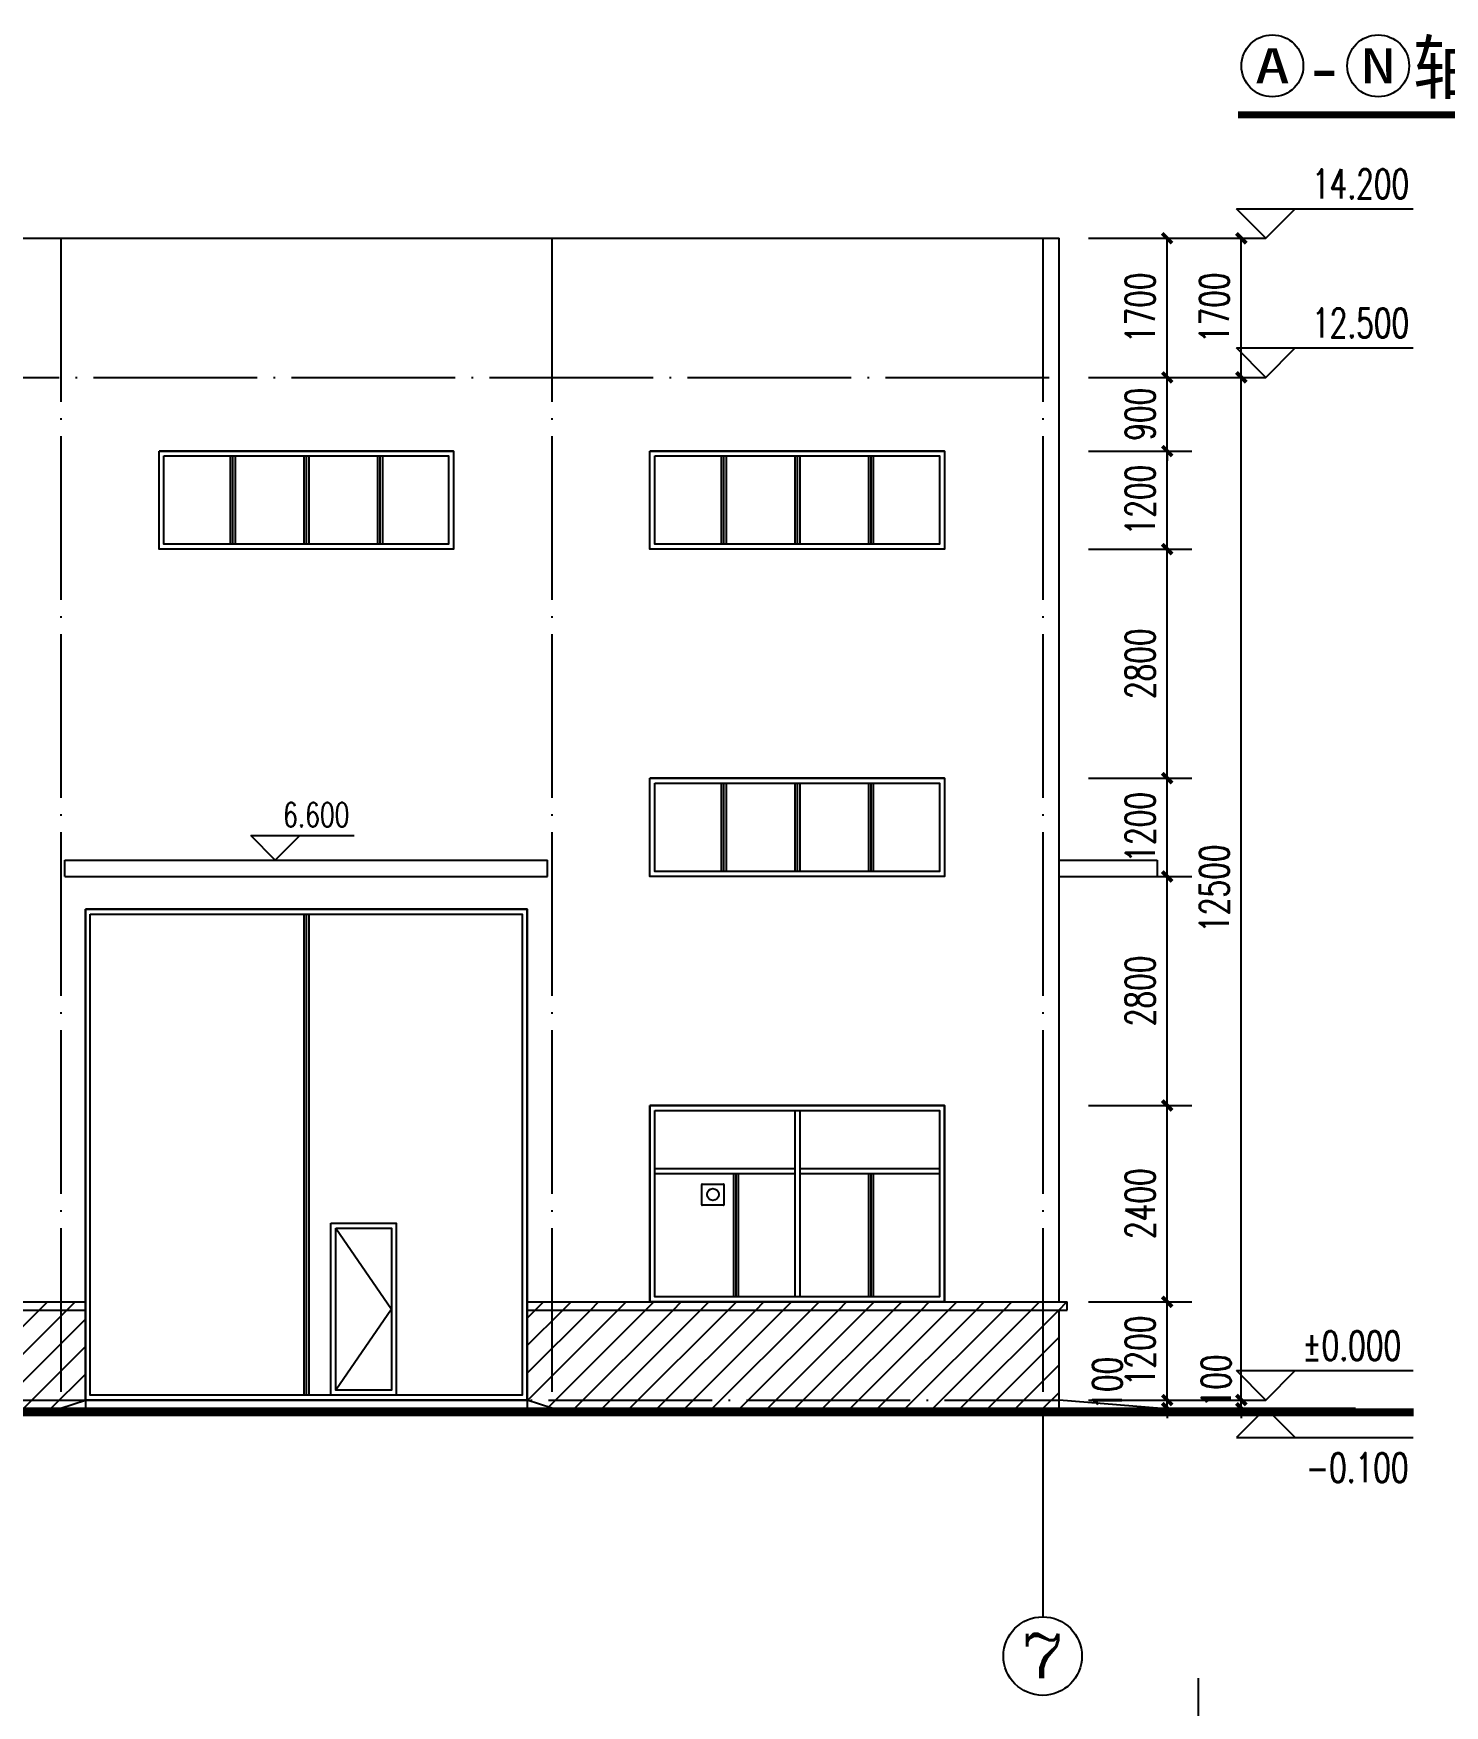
# Model space of a CAD drawing. Extents: x 683431 to 951238, y -788560 to -543702.
# Drawn here: x 715656 to 732902, y -767819 to -747380 of the extents above; entities that cross this region are included whole.
import ezdxf
from ezdxf.enums import TextEntityAlignment as Align

# ---------------------------------------------------------------- set-up
doc = ezdxf.new("R2010")
doc.units = 0
doc.header["$LTSCALE"] = 1000
doc.header["$MEASUREMENT"] = 0
doc.linetypes.add('DOTE', pattern=[2.42, 2, -0.2, 0.02, -0.2])
for name, color, linetype in [('AXIS', 3, 'Continuous'), ('AXIS_TEXT', 7, 'Continuous'), ('DIM_ELEV', 3, 'Continuous'), ('DIM_SYMB', 3, 'Continuous'), ('DOTE', 1, 'Continuous'), ('PUB_DIM', 3, 'Continuous'), ('PUB_TEXT', 3, 'Continuous'), ('RAIL', 163, 'Continuous')]:
    doc.layers.add(name, color=color, linetype=linetype)
doc.styles.add('_TCH_AXIS', font='COMPLEX', dxfattribs={"bigfont": 'GBCBIG'})
doc.styles.add('_TCH_DIM', font='SIMPLEX', dxfattribs={"bigfont": 'GBCBIG'})
doc.styles.add('_TCH_DIM_T3', font='SIMPLEX', dxfattribs={"width": 0.705882, "bigfont": 'GBCBIG'})
doc.styles.add('st', font='')
doc.styles.get('st').set_extended_font_data('SimSun')
doc.dimstyles.new('_TCH_ARCH&&120', dxfattribs={"dimtxt": 357, "dimasz": 120, "dimexe": 300, "dimexo": 360, "dimgap": 151.5, "dimtad": 1, "dimdec": 0, "dimzin": 0, "dimdsep": 46, "dimtxsty": '_TCH_DIM_T3', "dimblk": 'ARCHTICK', "dimcen": 0.09, "dimazin": 2, "dimtfac": 1, "dimtdec": 0, "dimtix": 1, "dimtmove": 2, "dimatfit": 3, "dimfxl": 0, "dimtolj": 1, "dimtzin": 0, "dimarcsym": 0})
pattern_1 = [(45, (0, 0), (-168.3798, 168.3798), [])]

# ---------------------------------------------------------------- blocks, each defined once
blk = doc.blocks.new('_ArchTick')
at = {"color": 0, "linetype": 'ByBlock', "const_width": 0.4}
blk.add_lwpolyline([(-0.5, -0.5), (0.5, 0.5)], dxfattribs=at)
blk = doc.blocks.new('*D114')
at = {"layer": 'Defpoints', "color": 0}
for p in [(728191, -764084), (728191, -764184), (730418, -764084)]:
    blk.add_point(p, dxfattribs=at)
at = {"layer": 'PUB_DIM', "color": 0, "lineweight": -2}
for p, q in [((730418, -764084), (730418, -763964)), ((728551, -764084), (730718, -764084)), ((728551, -764184), (730718, -764184)), ((730418, -764184), (730418, -764084)), ((730418, -764184), (730418, -764304))]:
    blk.add_line(p, q, dxfattribs=at)
at = {"layer": 'PUB_DIM', "color": 0, "lineweight": -2, "xscale": 120, "yscale": 120, "zscale": 120}
for p, rotation in [((730418, -764084), 270), ((730418, -764184), 90)]:
    blk.add_blockref('_ArchTick', p, dxfattribs=dict(at, rotation=rotation))
at = {"layer": 'PUB_DIM', "color": 0, "insert": (730110, -763851), "char_height": 357, "attachment_point": 5, "rotation": 90, "style": '_TCH_DIM_T3'}
blk.add_mtext('\\A1;100', dxfattribs=at)
blk = doc.blocks.new('*D115')
at = {"layer": 'Defpoints', "color": 0}
for p in [(728191, -751584), (730418, -751584), (728191, -764084)]:
    blk.add_point(p, dxfattribs=at)
at = {"layer": 'PUB_DIM', "color": 0, "lineweight": -2}
for p, q in [((728551, -751584), (730718, -751584)), ((730418, -764084), (730418, -751584)), ((728551, -764084), (730718, -764084))]:
    blk.add_line(p, q, dxfattribs=at)
at = {"layer": 'PUB_DIM', "color": 0, "lineweight": -2, "xscale": 120, "yscale": 120, "zscale": 120}
for p, rotation in [((730418, -751584), 90), ((730418, -764084), 270)]:
    blk.add_blockref('_ArchTick', p, dxfattribs=dict(at, rotation=rotation))
at = {"layer": 'PUB_DIM', "color": 0, "insert": (730088, -757834), "char_height": 357, "attachment_point": 5, "rotation": 90, "style": '_TCH_DIM_T3'}
blk.add_mtext('\\A1;12500', dxfattribs=at)
blk = doc.blocks.new('*D116')
at = {"layer": 'Defpoints', "color": 0}
for p in [(728191, -749884), (730418, -749884), (728191, -751584)]:
    blk.add_point(p, dxfattribs=at)
at = {"layer": 'PUB_DIM', "color": 0, "lineweight": -2}
for p, q in [((728551, -749884), (730718, -749884)), ((730418, -751584), (730418, -749884)), ((728551, -751584), (730718, -751584))]:
    blk.add_line(p, q, dxfattribs=at)
at = {"layer": 'PUB_DIM', "color": 0, "lineweight": -2, "xscale": 120, "yscale": 120, "zscale": 120}
for p, rotation in [((730418, -749884), 90), ((730418, -751584), 270)]:
    blk.add_blockref('_ArchTick', p, dxfattribs=dict(at, rotation=rotation))
at = {"layer": 'PUB_DIM', "color": 0, "insert": (730088, -750734), "char_height": 357, "attachment_point": 5, "rotation": 90, "style": '_TCH_DIM_T3'}
blk.add_mtext('\\A1;1700', dxfattribs=at)
blk = doc.blocks.new('*D117')
at = {"layer": 'Defpoints', "color": 0}
for p in [(728191, -764084), (728191, -764184), (729512, -764084)]:
    blk.add_point(p, dxfattribs=at)
at = {"layer": 'PUB_DIM', "color": 0, "lineweight": -2}
for p, q in [((729512, -764084), (729512, -763964)), ((728551, -764084), (729812, -764084)), ((728551, -764184), (729812, -764184)), ((729512, -764184), (729512, -764084)), ((729512, -764184), (729512, -764304))]:
    blk.add_line(p, q, dxfattribs=at)
at = {"layer": 'PUB_DIM', "color": 0, "lineweight": -2, "xscale": 120, "yscale": 120, "zscale": 120}
for p, rotation in [((729512, -764084), 270), ((729512, -764184), 90)]:
    blk.add_blockref('_ArchTick', p, dxfattribs=dict(at, rotation=rotation))
at = {"layer": 'PUB_DIM', "color": 0, "insert": (728780, -763879), "char_height": 357, "attachment_point": 5, "rotation": 90, "style": '_TCH_DIM_T3'}
blk.add_mtext('\\A1;100', dxfattribs=at)
blk = doc.blocks.new('*D118')
at = {"layer": 'Defpoints', "color": 0}
for p in [(728191, -762884), (729512, -762884), (728191, -764084)]:
    blk.add_point(p, dxfattribs=at)
at = {"layer": 'PUB_DIM', "color": 0, "lineweight": -2}
for p, q in [((728551, -762884), (729812, -762884)), ((729512, -764084), (729512, -762884)), ((728551, -764084), (729812, -764084))]:
    blk.add_line(p, q, dxfattribs=at)
at = {"layer": 'PUB_DIM', "color": 0, "lineweight": -2, "xscale": 120, "yscale": 120, "zscale": 120}
for p, rotation in [((729512, -762884), 90), ((729512, -764084), 270)]:
    blk.add_blockref('_ArchTick', p, dxfattribs=dict(at, rotation=rotation))
at = {"layer": 'PUB_DIM', "color": 0, "insert": (729182, -763484), "char_height": 357, "attachment_point": 5, "rotation": 90, "style": '_TCH_DIM_T3'}
blk.add_mtext('\\A1;1200', dxfattribs=at)
blk = doc.blocks.new('*D119')
at = {"layer": 'Defpoints', "color": 0}
for p in [(728191, -760484), (729512, -760484), (728191, -762884)]:
    blk.add_point(p, dxfattribs=at)
at = {"layer": 'PUB_DIM', "color": 0, "lineweight": -2}
for p, q in [((728551, -760484), (729812, -760484)), ((729512, -762884), (729512, -760484)), ((728551, -762884), (729812, -762884))]:
    blk.add_line(p, q, dxfattribs=at)
at = {"layer": 'PUB_DIM', "color": 0, "lineweight": -2, "xscale": 120, "yscale": 120, "zscale": 120}
for p, rotation in [((729512, -760484), 90), ((729512, -762884), 270)]:
    blk.add_blockref('_ArchTick', p, dxfattribs=dict(at, rotation=rotation))
at = {"layer": 'PUB_DIM', "color": 0, "insert": (729182, -761684), "char_height": 357, "attachment_point": 5, "rotation": 90, "style": '_TCH_DIM_T3'}
blk.add_mtext('\\A1;2400', dxfattribs=at)
blk = doc.blocks.new('*D120')
at = {"layer": 'Defpoints', "color": 0}
for p in [(728191, -757684), (729512, -757684), (728191, -760484)]:
    blk.add_point(p, dxfattribs=at)
at = {"layer": 'PUB_DIM', "color": 0, "lineweight": -2}
for p, q in [((728551, -757684), (729812, -757684)), ((729512, -760484), (729512, -757684)), ((728551, -760484), (729812, -760484))]:
    blk.add_line(p, q, dxfattribs=at)
at = {"layer": 'PUB_DIM', "color": 0, "lineweight": -2, "xscale": 120, "yscale": 120, "zscale": 120}
for p, rotation in [((729512, -757684), 90), ((729512, -760484), 270)]:
    blk.add_blockref('_ArchTick', p, dxfattribs=dict(at, rotation=rotation))
at = {"layer": 'PUB_DIM', "color": 0, "insert": (729182, -759084), "char_height": 357, "attachment_point": 5, "rotation": 90, "style": '_TCH_DIM_T3'}
blk.add_mtext('\\A1;2800', dxfattribs=at)
blk = doc.blocks.new('*D121')
at = {"layer": 'Defpoints', "color": 0}
for p in [(728191, -756484), (729512, -756484), (728191, -757684)]:
    blk.add_point(p, dxfattribs=at)
at = {"layer": 'PUB_DIM', "color": 0, "lineweight": -2}
for p, q in [((728551, -756484), (729812, -756484)), ((729512, -757684), (729512, -756484)), ((728551, -757684), (729812, -757684))]:
    blk.add_line(p, q, dxfattribs=at)
at = {"layer": 'PUB_DIM', "color": 0, "lineweight": -2, "xscale": 120, "yscale": 120, "zscale": 120}
for p, rotation in [((729512, -756484), 90), ((729512, -757684), 270)]:
    blk.add_blockref('_ArchTick', p, dxfattribs=dict(at, rotation=rotation))
at = {"layer": 'PUB_DIM', "color": 0, "insert": (729182, -757084), "char_height": 357, "attachment_point": 5, "rotation": 90, "style": '_TCH_DIM_T3'}
blk.add_mtext('\\A1;1200', dxfattribs=at)
blk = doc.blocks.new('*D122')
at = {"layer": 'Defpoints', "color": 0}
for p in [(728191, -753684), (729512, -753684), (728191, -756484)]:
    blk.add_point(p, dxfattribs=at)
at = {"layer": 'PUB_DIM', "color": 0, "lineweight": -2}
for p, q in [((728551, -753684), (729812, -753684)), ((729512, -756484), (729512, -753684)), ((728551, -756484), (729812, -756484))]:
    blk.add_line(p, q, dxfattribs=at)
at = {"layer": 'PUB_DIM', "color": 0, "lineweight": -2, "xscale": 120, "yscale": 120, "zscale": 120}
for p, rotation in [((729512, -753684), 90), ((729512, -756484), 270)]:
    blk.add_blockref('_ArchTick', p, dxfattribs=dict(at, rotation=rotation))
at = {"layer": 'PUB_DIM', "color": 0, "insert": (729182, -755084), "char_height": 357, "attachment_point": 5, "rotation": 90, "style": '_TCH_DIM_T3'}
blk.add_mtext('\\A1;2800', dxfattribs=at)
blk = doc.blocks.new('*D123')
at = {"layer": 'Defpoints', "color": 0}
for p in [(728191, -752484), (729512, -752484), (728191, -753684)]:
    blk.add_point(p, dxfattribs=at)
at = {"layer": 'PUB_DIM', "color": 0, "lineweight": -2}
for p, q in [((728551, -752484), (729812, -752484)), ((729512, -753684), (729512, -752484)), ((728551, -753684), (729812, -753684))]:
    blk.add_line(p, q, dxfattribs=at)
at = {"layer": 'PUB_DIM', "color": 0, "lineweight": -2, "xscale": 120, "yscale": 120, "zscale": 120}
for p, rotation in [((729512, -752484), 90), ((729512, -753684), 270)]:
    blk.add_blockref('_ArchTick', p, dxfattribs=dict(at, rotation=rotation))
at = {"layer": 'PUB_DIM', "color": 0, "insert": (729182, -753084), "char_height": 357, "attachment_point": 5, "rotation": 90, "style": '_TCH_DIM_T3'}
blk.add_mtext('\\A1;1200', dxfattribs=at)
blk = doc.blocks.new('*D124')
at = {"layer": 'Defpoints', "color": 0}
for p in [(728191, -751584), (729512, -751584), (728191, -752484)]:
    blk.add_point(p, dxfattribs=at)
at = {"layer": 'PUB_DIM', "color": 0, "lineweight": -2}
for p, q in [((729512, -751584), (729512, -751464)), ((728551, -751584), (729812, -751584)), ((729512, -752484), (729512, -751584)), ((728551, -752484), (729812, -752484)), ((729512, -752484), (729512, -752604))]:
    blk.add_line(p, q, dxfattribs=at)
at = {"layer": 'PUB_DIM', "color": 0, "lineweight": -2, "xscale": 120, "yscale": 120, "zscale": 120}
for p, rotation in [((729512, -751584), 270), ((729512, -752484), 90)]:
    blk.add_blockref('_ArchTick', p, dxfattribs=dict(at, rotation=rotation))
at = {"layer": 'PUB_DIM', "color": 0, "insert": (729182, -752034), "char_height": 357, "attachment_point": 5, "rotation": 90, "style": '_TCH_DIM_T3'}
blk.add_mtext('\\A1;900', dxfattribs=at)
blk = doc.blocks.new('*D125')
at = {"layer": 'Defpoints', "color": 0}
for p in [(728191, -749884), (729512, -749884), (728191, -751584)]:
    blk.add_point(p, dxfattribs=at)
at = {"layer": 'PUB_DIM', "color": 0, "lineweight": -2}
for p, q in [((728551, -749884), (729812, -749884)), ((729512, -751584), (729512, -749884)), ((728551, -751584), (729812, -751584))]:
    blk.add_line(p, q, dxfattribs=at)
at = {"layer": 'PUB_DIM', "color": 0, "lineweight": -2, "xscale": 120, "yscale": 120, "zscale": 120}
for p, rotation in [((729512, -749884), 90), ((729512, -751584), 270)]:
    blk.add_blockref('_ArchTick', p, dxfattribs=dict(at, rotation=rotation))
at = {"layer": 'PUB_DIM', "color": 0, "insert": (729182, -750734), "char_height": 357, "attachment_point": 5, "rotation": 90, "style": '_TCH_DIM_T3'}
blk.add_mtext('\\A1;1700', dxfattribs=at)

msp = doc.modelspace()

# ---------------------------------------------------------------- hatches: boundary and pattern name
at = {"ltscale": 0.5}
h = msp.add_hatch(dxfattribs=at)
h.set_pattern_fill('ANSI31', color=256, scale=150)
h.set_pattern_definition(pattern_1)
h.paths.add_polyline_path([(716290.6, -762883.9), (703690.6, -762883.9), (703690.6, -762983.9), (716290.6, -762983.9)])
h = msp.add_hatch(dxfattribs=at)
h.set_pattern_fill('ANSI31', color=256, scale=150)
h.set_pattern_definition(pattern_1)
h.paths.add_polyline_path([(728290.6, -762883.9), (727540.6, -762883.9), (721690.6, -762883.9), (721690.6, -762983.9), (728290.6, -762983.9)])
h = msp.add_hatch(dxfattribs=at)
h.set_pattern_fill('ANSI31', color=256, scale=150)
h.set_pattern_definition(pattern_1)
h.paths.add_polyline_path([(716290.6, -762983.9), (703690.6, -762983.9), (703690.6, -764083.9), (703990.6, -764183.9), (715989.8, -764183.9), (716290.6, -764083.9)])
h = msp.add_hatch(dxfattribs=at)
h.set_pattern_fill('ANSI31', color=256, scale=150)
h.set_pattern_definition(pattern_1)
h.paths.add_polyline_path([(728190.6, -762983.9), (727540.6, -762983.9), (721690.6, -762983.9), (721690.6, -764083.9), (721990.6, -764183.9), (728190.6, -764183.9)])

# ---------------------------------------------------------------- linework, layer by layer
for p, q in [((723825.2, -761700.1, 0), (723825.2, -761447.7, 0)), ((723829.2, -761443.7, 0), (724089.6, -761443.7, 0)), ((724093.6, -761447.7, 0), (724093.6, -761700.1, 0)), ((724089.6, -761704.1, 0), (723829.2, -761704.1, 0))]:
    msp.add_line(p, q)
for p, q in [((719290.6, -761923.9), (720090.6, -761923.9)), ((719290.6, -764023.9), (719290.6, -761923.9)), ((720090.6, -761923.9), (720090.6, -764023.9)), ((719350.6, -761983.9), (720030.6, -762973.9)), ((720030.6, -762973.9), (719350.6, -763963.9))]:
    msp.add_line(p, q, dxfattribs=at)
for points in [[(719290.6, -761923.9), (720090.6, -761923.9), (720090.6, -764023.9), (719290.6, -764023.9)], [(719350.6, -761983.9), (720030.6, -761983.9), (720030.6, -763963.9), (719350.6, -763963.9)]]:
    msp.add_lwpolyline(points, close=True, dxfattribs=at)
msp.add_circle((723960.1, -761571.2, 0), 72)
for centre, start, end in [((723829.2, -761447.7, 0), 90, 180), ((724089.6, -761447.7, 0), 0, 90), ((723829.2, -761700.1, 0), 180, 270), ((724089.6, -761700.1, 0), 270, 0)]:
    msp.add_arc(centre, 4, start, end)
at = {"layer": 'AXIS'}
msp.add_line((727990.6, -764233.9), (727990.6, -766733.9), dxfattribs=at)
msp.add_circle((727990.6, -767213.9), 480, dxfattribs=at)
at = {"layer": 'DIM_ELEV'}
for p, q in [((730717.9, -749883.9), (730357.9, -749523.9)), ((730357.9, -749523.9), (732517.9, -749523.9)), ((730717.9, -749883.9), (731077.9, -749523.9)), ((730717.9, -751583.9), (730357.9, -751223.9)), ((730357.9, -751223.9), (732517.9, -751223.9)), ((730717.9, -751583.9), (731077.9, -751223.9)), ((718611.3, -757484.2), (718311.3, -757184.2)), ((718311.3, -757184.2), (719577.3, -757184.2)), ((718611.3, -757484.2), (718911.3, -757184.2)), ((730717.9, -764083.9), (730357.9, -763723.9)), ((730357.9, -763723.9), (732517.9, -763723.9)), ((730717.9, -764083.9), (731077.9, -763723.9)), ((730717.9, -764183.9), (730357.9, -764543.9)), ((730717.9, -764183.9), (731077.9, -764543.9)), ((730357.9, -764543.9), (732517.9, -764543.9))]:
    msp.add_line(p, q, dxfattribs=at)
at = {"layer": 'DIM_SYMB', "const_width": 84}
msp.add_lwpolyline([(730377.6, -748375.7), (736195.2, -748375.7)], dxfattribs=at)
at = {"layer": 'DIM_SYMB'}
msp.add_lwpolyline([(729890.6, -767482.5), (729890.6, -775357.5), (730100.6, -775433.9), (729680.6, -775508), (729890.6, -775582.5), (729890.6, -783457.5)], dxfattribs=at)
at = {"layer": 'DOTE', "linetype": 'DOTE'}
for p, q in [((715990.6, -749883.9), (715990.6, -764233.9)), ((721990.6, -749883.9), (721990.6, -764233.9)), ((727990.6, -749883.9), (727990.6, -764233.9)), ((727990.6, -749883.9), (727990.6, -764233.9)), ((692190.6, -751583.9), (728190.6, -751583.9)), ((690490.6, -764083.9), (728190.6, -764083.9))]:
    msp.add_line(p, q, dxfattribs=at)
at = {"layer": 'PUB_TEXT'}
for centre in [(730797.6, -747776), (732091.3, -747776)]:
    msp.add_circle(centre, 378, dxfattribs=at)
at = {"layer": 'RAIL', "ltscale": 0.5}
for p, q in [((692190.6, -749883.9), (728190.6, -749883.9)), ((728190.6, -751583.9), (728190.6, -749883.9)), ((728190.6, -762883.9), (728190.6, -749883.9)), ((728190.6, -762883.9), (728190.6, -749883.9)), ((720790.6, -752483.9), (717190.6, -752483.9)), ((720790.6, -752483.9), (717190.6, -752483.9)), ((718060.6, -752543.9), (718060.6, -753623.9)), ((718090.6, -752543.9), (718090.6, -753623.9)), ((718120.6, -752543.9), (718120.6, -753623.9)), ((718960.6, -752543.9), (718960.6, -753623.9)), ((718990.6, -752543.9), (718990.6, -753623.9)), ((719020.6, -752543.9), (719020.6, -753623.9)), ((719860.6, -752543.9), (719860.6, -753623.9)), ((719890.6, -752543.9), (719890.6, -753623.9)), ((719920.6, -752543.9), (719920.6, -753623.9)), ((726790.6, -752483.9), (723190.6, -752483.9)), ((726790.6, -752483.9), (723190.6, -752483.9)), ((724060.6, -752543.9), (724060.6, -753623.9)), ((724090.6, -752543.9), (724090.6, -753623.9)), ((724120.6, -752543.9), (724120.6, -753623.9)), ((724960.6, -752543.9), (724960.6, -753623.9)), ((724990.6, -752543.9), (724990.6, -753623.9)), ((725020.6, -752543.9), (725020.6, -753623.9)), ((725860.6, -752543.9), (725860.6, -753623.9)), ((725890.6, -752543.9), (725890.6, -753623.9)), ((725920.6, -752543.9), (725920.6, -753623.9)), ((720790.6, -753683.9), (717190.6, -753683.9)), ((720790.6, -753683.9), (717190.6, -753683.9)), ((726790.6, -753683.9), (723190.6, -753683.9)), ((726790.6, -753683.9), (723190.6, -753683.9)), ((726790.6, -756483.9), (723190.6, -756483.9)), ((724060.6, -756543.9), (724060.6, -757623.9)), ((724090.6, -756543.9), (724090.6, -757623.9)), ((724120.6, -756543.9), (724120.6, -757623.9)), ((724960.6, -756543.9), (724960.6, -757623.9)), ((724990.6, -756543.9), (724990.6, -757623.9)), ((725020.6, -756543.9), (725020.6, -757623.9)), ((725860.6, -756543.9), (725860.6, -757623.9)), ((725890.6, -756543.9), (725890.6, -757623.9)), ((725920.6, -756543.9), (725920.6, -757623.9)), ((716040.1, -757484.9), (716040.6, -757484.4)), ((716040.1, -757683.9), (716040.1, -757484.9)), ((716040.6, -757484.4), (721940.1, -757483.9)), ((721940.1, -757483.9), (721940.6, -757484.4)), ((721940.6, -757683.4), (721940.6, -757484.4)), ((728190.6, -757484.4), (728190.1, -757484.9)), ((728190.1, -757683.9), (728190.1, -757484.9)), ((728190.6, -757484.4), (729390.6, -757484.4)), ((729390.6, -757484.4), (729390.6, -757684.4)), ((716040.1, -757683.9), (716040.6, -757684.4)), ((716040.6, -757684.4), (721940.1, -757683.9)), ((721940.1, -757683.9), (721940.6, -757683.4)), ((726790.6, -757683.9), (723190.6, -757683.9)), ((728190.6, -757684.4), (728190.1, -757683.9)), ((728190.6, -757684.4), (729390.6, -757684.4)), ((716290.6, -758083.9), (716290.6, -764083.9)), ((721690.6, -758083.9), (716290.6, -758083.9)), ((718960.6, -758143.9), (718960.6, -764023.9)), ((718990.6, -758143.9), (718990.6, -764023.9)), ((719020.6, -758143.9), (719020.6, -764023.9)), ((721690.6, -764083.9), (721690.6, -758083.9)), ((726790.6, -760483.9), (723190.6, -760483.9)), ((723190.6, -760483.9), (723190.6, -762883.9)), ((726790.6, -762883.9), (726790.6, -760483.9)), ((724960.6, -760543.9), (724960.6, -762823.9)), ((725020.6, -760543.9), (725020.6, -762823.9)), ((723250.6, -761253.9), (724960.6, -761253.9)), ((723250.6, -761313.9), (724960.6, -761313.9)), ((724210.6, -761313.9), (724210.6, -762823.9)), ((724240.6, -761313.9), (724240.6, -762823.9)), ((724270.6, -761313.9), (724270.6, -762823.9)), ((725020.6, -761253.9), (726730.6, -761253.9)), ((725020.6, -761313.9), (726730.6, -761313.9)), ((725860.6, -761313.9), (725860.6, -762823.9)), ((725890.6, -761313.9), (725890.6, -762823.9)), ((725920.6, -761313.9), (725920.6, -762823.9)), ((703690.6, -762883.9), (716290.6, -762883.9)), ((721690.6, -762883.9), (728290.6, -762883.9)), ((723190.6, -762883.9), (726790.6, -762883.9)), ((727540.6, -762883.9), (728290.6, -762883.9)), ((728290.6, -762983.9), (728290.6, -762883.9)), ((703690.6, -762983.9), (716290.6, -762983.9)), ((721690.6, -762983.9), (728290.6, -762983.9)), ((727540.6, -762983.9), (728190.6, -762983.9)), ((728190.6, -762983.9), (728290.6, -762983.9)), ((728190.6, -764233.9), (728190.6, -762983.9)), ((728190.6, -764233.9), (728190.6, -762983.9)), ((690490.6, -764183.9), (731814.5, -764183.9)), ((715989.7, -764183.9), (716290.6, -764083.9)), ((716290.6, -764083.9), (716290.6, -764233.9)), ((716290.6, -764083.9), (721690.6, -764083.9)), ((721990.6, -764183.9), (721690.6, -764083.9)), ((721690.6, -764083.9), (721690.6, -764233.9)), ((729990.6, -764233.9), (728190.6, -764083.9)), ((716290.6, -764233.9), (715990.6, -764233.9)), ((721690.6, -764233.9), (721990.6, -764233.9)), ((728190.6, -764233.9), (729990.6, -764233.9))]:
    msp.add_line(p, q, dxfattribs=at)
for points in [[(717190.6, -752483.9), (720790.6, -752483.9), (720790.6, -753683.9), (717190.6, -753683.9)], [(717190.6, -752483.9), (720790.6, -752483.9), (720790.6, -753683.9), (717190.6, -753683.9)], [(717250.6, -752543.9), (720730.6, -752543.9), (720730.6, -753623.9), (717250.6, -753623.9)], [(723190.6, -752483.9), (726790.6, -752483.9), (726790.6, -753683.9), (723190.6, -753683.9)], [(723190.6, -752483.9), (726790.6, -752483.9), (726790.6, -753683.9), (723190.6, -753683.9)], [(723250.6, -752543.9), (726730.6, -752543.9), (726730.6, -753623.9), (723250.6, -753623.9)], [(723190.6, -756483.9), (726790.6, -756483.9), (726790.6, -757683.9), (723190.6, -757683.9)], [(723250.6, -756543.9), (726730.6, -756543.9), (726730.6, -757623.9), (723250.6, -757623.9)], [(716290.6, -758083.9), (721690.6, -758083.9), (721690.6, -764083.9), (716290.6, -764083.9)], [(716350.6, -758143.9), (721630.6, -758143.9), (721630.6, -764023.9), (716350.6, -764023.9)], [(723190.6, -760483.9), (726790.6, -760483.9), (726790.6, -762883.9), (723190.6, -762883.9)], [(723250.6, -760543.9), (726730.6, -760543.9), (726730.6, -762823.9), (723250.6, -762823.9)]]:
    msp.add_lwpolyline(points, close=True, dxfattribs=at)
at = {"layer": 'RAIL', "ltscale": 0.5, "const_width": 100}
msp.add_lwpolyline([(690490.6, -764233.9), (732522.5, -764233.9)], dxfattribs=at)

# ---------------------------------------------------------------- texts
at = {"layer": 'AXIS_TEXT', "style": '_TCH_AXIS', "width": 1.5}
msp.add_text('7', height=543.1, dxfattribs=at).set_placement((727719.1, -767485.4), (728262.2, -767485.4), align=Align.FIT)
at = {"layer": 'PUB_TEXT', "style": 'st'}
for s, height, p in [('轴立面图', 634.43, (732511.3, -748112)), ('-', 634.4, (731217.6, -748112))]:
    msp.add_text(s, height=height, dxfattribs=at).set_placement(p)
at = {"layer": 'PUB_TEXT', "style": 'st', "width": 1.398438}
for s, p, p2 in [('A', (730583.8, -747989.8), (731011.4, -747989.8)), ('N', (731877.5, -747989.8), (732305.1, -747989.8))]:
    msp.add_text(s, height=427.7, dxfattribs=at).set_placement(p, p2, align=Align.FIT)
at = {"layer": 'PUB_TEXT', "style": '_TCH_DIM', "width": 0.705882}
for s, height, p in [('14.200', 357, (731281.9, -749397.9)), ('12.500', 357, (731281.9, -751097.9)), ('6.600', 297.5, (718707.3, -757079.2)), ('%%P0.000', 357, (731161.9, -763597.9)), ('-0.100', 357, (731209.9, -765089.9))]:
    msp.add_text(s, height=height, dxfattribs=at).set_placement(p)

# ---------------------------------------------------------------- dimensions: what is measured, and where the dimension line sits
at = {"layer": 'PUB_DIM'}
for p1, p2, distance, picture, middle in [((728190.6, -751583.9), (728190.6, -749883.9), -2227.3, '*D116', (730087.9, -750733.9)), ((728190.6, -751583.9), (728190.6, -749883.9), -1321.3, '*D125', (729181.9, -750733.9)), ((728190.6, -752483.9), (728190.6, -751583.9), -1321.3, '*D124', (729181.9, -752033.9)), ((728190.6, -764083.9), (728190.6, -751583.9), -2227.3, '*D115', (730087.9, -757833.9)), ((728190.6, -753683.9), (728190.6, -752483.9), -1321.3, '*D123', (729181.9, -753083.9)), ((728190.6, -756483.9), (728190.6, -753683.9), -1321.3, '*D122', (729181.9, -755083.9)), ((728190.6, -757683.9), (728190.6, -756483.9), -1321.3, '*D121', (729181.9, -757083.9)), ((728190.6, -760483.9), (728190.6, -757683.9), -1321.3, '*D120', (729181.9, -759083.9)), ((728190.6, -762883.9), (728190.6, -760483.9), -1321.3, '*D119', (729181.9, -761683.9)), ((728190.6, -764083.9), (728190.6, -762883.9), -1321.3, '*D118', (729181.9, -763483.9))]:
    dim = msp.add_aligned_dim(p1=p1, p2=p2, distance=distance, dimstyle='_TCH_ARCH&&120', dxfattribs=at)
    dim.commit()
    dim.dimension.update_dxf_attribs({"geometry": picture, "text_midpoint": middle})
for base, picture, middle in [((730417.9, -764083.9), '*D114', (730109.9, -763850.9)), ((729511.9, -764083.9), '*D117', (728780.5, -763878.8))]:
    dim = msp.add_linear_dim(base=base, p1=(728190.6, -764183.9), p2=(728190.6, -764083.9), angle=90, dimstyle='_TCH_ARCH&&120', dxfattribs=at)
    dim.commit()
    dim.dimension.update_dxf_attribs({"geometry": picture, "text_midpoint": middle, "dimtype": 161})

doc.saveas('drawing.dxf')
